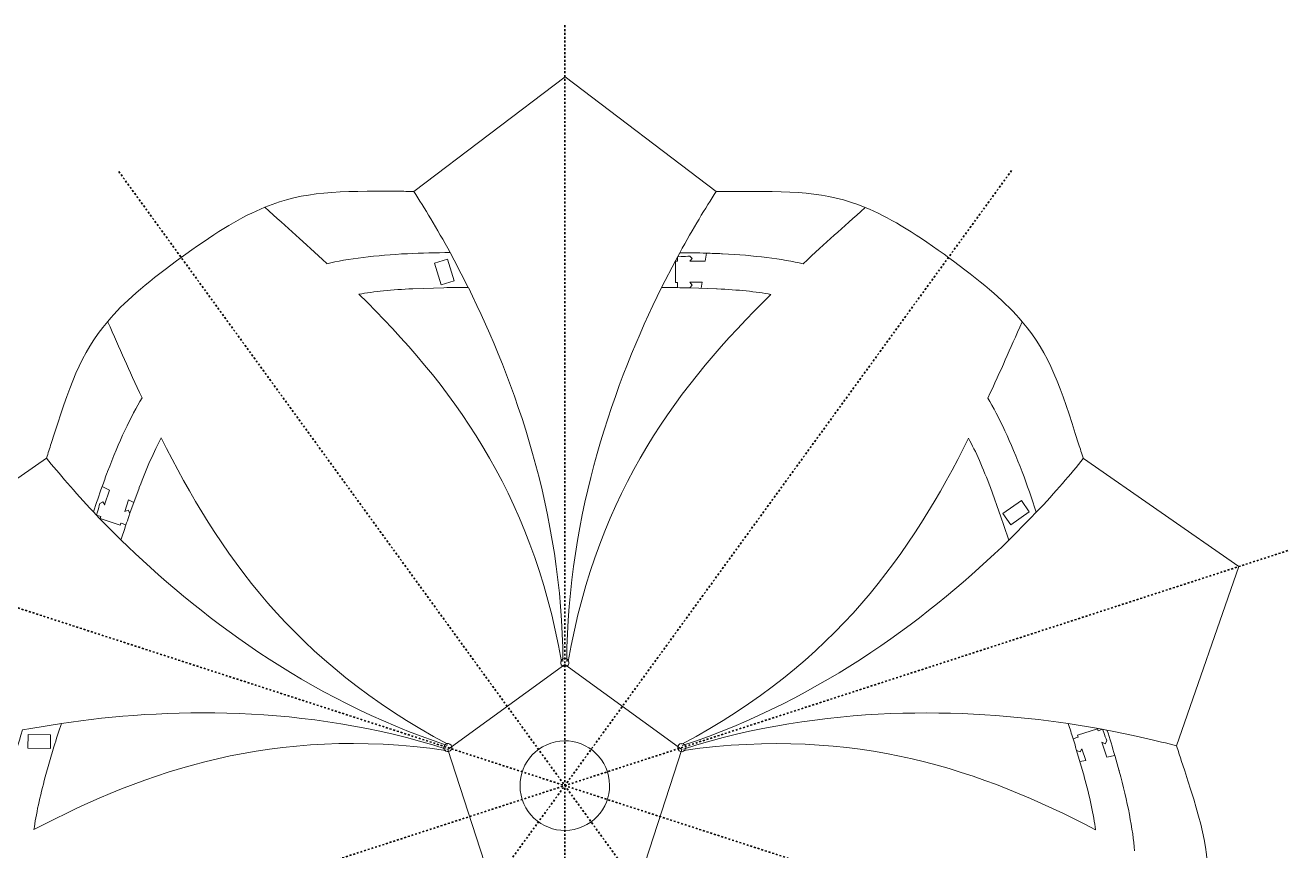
# Model space of a CAD drawing. Header units: inches. Extents: x -134 to 2453, y -1216 to 100.
# Drawn here: x 779.3 to 1244.4, y -959.5 to -655.5 of the extents above; entities that cross this region are included whole.
import ezdxf

# ---------------------------------------------------------------- set-up
doc = ezdxf.new("R2010")
doc.units = ezdxf.units.IN
doc.header["$MEASUREMENT"] = 0
for name, pattern in [('AI-Linetype-1', [1.411111, 0.705556, -0.705556]), ('AI-Linetype-2', [1.411111, 0.705556, -0.705556]), ('AI-Linetype-3', [1.411111, 0.705556, -0.705556]), ('AI-Linetype-4', [1.411111, 0.705556, -0.705556]), ('AI-Linetype-5', [1.411111, 0.705556, -0.705556])]:
    doc.linetypes.add(name, pattern=pattern)
for name, color, linetype in [('creasing lines', 7, 'Continuous'), ('notes & guides', 7, 'Continuous'), ('red cutouts', 7, 'Continuous')]:
    doc.layers.add(name, color=color, linetype=linetype)

# ---------------------------------------------------------------- blocks, each defined once
blk = doc.blocks.new('block 10')
at = {"layer": 'notes & guides', "color": 255, "linetype": 'AI-Linetype-1', "lineweight": 35}
blk.add_lwpolyline([(978.08, -655.52), (978.08, -1215.52)], dxfattribs=at)
at = {"layer": 'notes & guides', "color": 255, "linetype": 'AI-Linetype-2', "lineweight": 35}
blk.add_lwpolyline([(1142.66, -708.99), (813.5, -1162.04)], dxfattribs=at)
at = {"layer": 'notes & guides', "color": 255, "linetype": 'AI-Linetype-5', "lineweight": 35}
blk.add_lwpolyline([(1142.66, -1162.04), (813.5, -708.99)], dxfattribs=at)
at = {"layer": 'notes & guides', "color": 255, "linetype": 'AI-Linetype-3', "lineweight": 35}
blk.add_lwpolyline([(1244.37, -848.99), (711.78, -1022.04)], dxfattribs=at)
at = {"layer": 'notes & guides', "color": 255, "linetype": 'AI-Linetype-4', "lineweight": 35}
blk.add_lwpolyline([(1244.37, -1022.04), (711.78, -848.99)], dxfattribs=at)

msp = doc.modelspace()

# ---------------------------------------------------------------- linework, layer by layer
at = {"layer": 'creasing lines', "color": 3, "lineweight": 5}
msp.add_lwpolyline([(934.99, -922.23), (978.07, -890.92), (1021.15, -922.23), (1004.7, -972.87), (951.44, -972.87), (934.99, -922.23)], dxfattribs=at)
for points in [[(935.86, -739.24), (930.92, -730.2), (926.34, -722.77), (922.42, -716.68)], [(1020.42, -739.27), (1025.36, -730.23), (1029.95, -722.81), (1033.87, -716.72)], [(890.43, -743.3), (881.7, -735.11), (876.23, -730.38), (867.54, -722.54)], [(1065.85, -743.36), (1074.58, -735.18), (1080.05, -730.45), (1088.75, -722.61)], [(977.38, -889.8), (977.16, -835.02), (959.49, -786.27), (942.55, -752.07)], [(978.79, -889.8), (979.05, -835.02), (996.75, -786.28), (1013.72, -752.1)], [(976.86, -889.78), (965.82, -826.59), (935.65, -787.36), (902.26, -754.57)], [(979.31, -889.79), (990.4, -826.6), (1020.59, -787.39), (1054.01, -754.63)], [(809.69, -764.56), (814.46, -775.26), (817.27, -781.92), (822.36, -792.75)], [(1146.57, -764.68), (1141.79, -775.37), (1138.98, -782.03), (1133.88, -792.86)], [(829.42, -807.49), (850.28, -849.38), (878.27, -890.19), (934.95, -920.23)], [(1126.81, -807.59), (1105.92, -849.47), (1077.9, -890.26), (1021.2, -920.26)], [(804.46, -834.71), (797.38, -827.21), (791.74, -820.56), (787.16, -814.95)], [(1151.76, -834.83), (1158.84, -827.34), (1164.49, -820.69), (1169.07, -815.09)], [(934.81, -920.73), (882.78, -903.58), (841.88, -871.71), (814.59, -845.03)], [(1021.35, -920.76), (1073.39, -903.65), (1114.31, -871.81), (1141.61, -845.15)], [(934.38, -922.04), (882.21, -905.32), (830.39, -907.05), (792.63, -912.6)], [(1021.77, -922.05), (1073.94, -905.35), (1125.76, -907.1), (1163.52, -912.66)], [(934.21, -922.53), (870.7, -913.5), (824.06, -930.06), (782.56, -951.69)], [(1173.58, -951.75), (1132.09, -930.11), (1085.45, -913.54), (1021.94, -922.54)], [(1177.78, -915.06), (1187.91, -916.96), (1196.39, -919.03), (1203.39, -920.87)]]:
    msp.add_open_spline(points, degree=3, dxfattribs=at)
at = {"layer": 'red cutouts', "color": 1, "lineweight": 5}
for points in [[(932.55, -751.09), (937.33, -749.62), (934.88, -741.69), (930.1, -743.16), (932.55, -751.09)], [(1139.47, -835.33), (1142.35, -839.42), (1149.14, -834.65), (1146.26, -830.55), (1139.47, -835.33)], [(788.61, -921.8), (788.69, -916.8), (780.39, -916.67), (780.31, -921.67), (788.61, -921.8)]]:
    msp.add_lwpolyline(points, dxfattribs=at)
for points, knots in [([(741.37, -974.81), (741.37, -974.81), (741.31, -974.02), (741.31, -974.02), (741.91, -983.19), (744.26, -993.57), (748.79, -1007.73), (748.79, -1007.73), (749.48, -1009.76), (749.48, -1009.76), (749.48, -1009.76), (750.11, -1011.81), (750.11, -1011.81), (754.63, -1025.53), (758.72, -1035.15), (763.45, -1042.81), (771.71, -1056.19), (781.92, -1063.62), (799.8, -1076.5), (801.29, -1077.56), (802.82, -1078.67), (804.41, -1079.82), (804.41, -1079.82), (804.41, -1079.82), (804.41, -1079.82), (804.41, -1079.82), (804.42, -1079.82), (804.42, -1079.82), (804.42, -1079.82), (824.63, -1146.73), (824.63, -1146.73), (824.63, -1146.73), (894.49, -1145.26), (894.49, -1145.26), (894.49, -1145.26), (894.48, -1145.26), (894.48, -1145.26), (894.48, -1145.26), (894.48, -1145.26), (894.48, -1145.26), (896.07, -1146.42), (897.59, -1147.54), (899.06, -1148.62), (916.83, -1161.65), (927.05, -1169.07), (942.33, -1172.79), (951.08, -1174.92), (961.49, -1175.84), (975.93, -1175.9), (975.93, -1175.9), (978.08, -1175.87), (978.08, -1175.87), (978.08, -1175.87), (980.22, -1175.9), (980.22, -1175.9), (994.67, -1175.84), (1005.08, -1174.92), (1013.83, -1172.79), (1029.11, -1169.07), (1039.33, -1161.65), (1057.09, -1148.62), (1058.57, -1147.54), (1060.09, -1146.42), (1061.68, -1145.26), (1061.68, -1145.26), (1061.68, -1145.26), (1061.68, -1145.26), (1061.68, -1145.26), (1061.65, -1145.28), (1061.65, -1145.28), (1061.65, -1145.28), (1131.53, -1146.74), (1131.53, -1146.74), (1131.53, -1146.74), (1151.73, -1079.85), (1151.73, -1079.85), (1151.73, -1079.85), (1151.7, -1079.87), (1151.7, -1079.87), (1151.7, -1079.87), (1151.7, -1079.87), (1151.7, -1079.87), (1153.29, -1078.73), (1154.82, -1077.62), (1156.31, -1076.55), (1174.2, -1063.69), (1184.41, -1056.26), (1192.67, -1042.88), (1197.4, -1035.22), (1201.49, -1025.6), (1206.02, -1011.89), (1206.02, -1011.89), (1206.65, -1009.84), (1206.65, -1009.84), (1206.65, -1009.84), (1207.35, -1007.81), (1207.35, -1007.81), (1211.75, -994.05), (1214.1, -983.87), (1214.78, -974.89), (1215.97, -959.21), (1212.07, -947.2), (1205.17, -926.27), (1204.6, -924.53), (1204.01, -922.74), (1203.4, -920.87), (1203.4, -920.87), (1203.4, -920.87), (1203.4, -920.87), (1203.4, -920.87), (1226.36, -854.86), (1226.36, -854.86), (1226.36, -854.86), (1169.08, -815.09), (1169.08, -815.09), (1169.08, -815.09), (1169.08, -815.09), (1169.08, -815.09), (1168.48, -813.22), (1167.9, -811.42), (1167.35, -809.68), (1160.65, -788.68), (1156.75, -776.67), (1146.58, -764.68), (1140.76, -757.81), (1132.88, -750.94), (1121.24, -742.39), (1121.24, -742.39), (1119.48, -741.16), (1119.48, -741.16), (1119.48, -741.16), (1117.77, -739.87), (1117.77, -739.87), (1106.05, -731.42), (1097.09, -726.04), (1088.76, -722.61), (1074.22, -716.63), (1061.59, -716.62), (1039.56, -716.7), (1037.73, -716.71), (1035.84, -716.72), (1033.88, -716.72), (1033.88, -716.72), (1033.88, -716.72), (1033.88, -716.72), (1033.88, -716.72), (978.16, -674.47), (978.16, -674.47), (978.16, -674.47), (922.43, -716.68), (922.43, -716.68), (922.43, -716.68), (922.43, -716.68), (922.43, -716.68), (922.43, -716.68), (922.43, -716.68), (922.43, -716.68), (920.47, -716.68), (918.58, -716.67), (916.75, -716.66), (894.72, -716.56), (882.09, -716.57), (867.54, -722.54), (859.21, -725.96), (850.25, -731.33), (838.53, -739.77), (838.53, -739.77), (836.81, -741.06), (836.81, -741.06), (836.81, -741.06), (835.06, -742.29), (835.06, -742.29), (823.41, -750.83), (815.52, -757.69), (809.7, -764.56), (799.52, -776.55), (795.61, -788.56), (788.9, -809.54), (788.34, -811.28), (787.77, -813.08), (787.17, -814.95), (787.17, -814.95), (787.17, -814.95), (787.17, -814.95), (787.17, -814.95), (787.18, -814.93), (787.18, -814.93), (787.18, -814.93), (729.79, -854.83), (729.79, -854.83), (729.79, -854.83), (752.77, -920.81), (752.77, -920.81), (752.77, -920.81), (752.76, -920.8), (752.76, -920.8), (752.76, -920.8), (752.76, -920.8), (752.76, -920.8), (752.15, -922.67), (751.56, -924.46), (750.99, -926.2), (744.2, -946.77), (740.32, -958.72), (741.31, -974.02)], [0, 0, 0, 0, 1, 1, 1, 2, 2, 2, 3, 3, 3, 4, 4, 4, 5, 5, 5, 6, 6, 6, 7, 7, 7, 8, 8, 8, 9, 9, 9, 10, 10, 10, 11, 11, 11, 12, 12, 12, 13, 13, 13, 14, 14, 14, 15, 15, 15, 16, 16, 16, 17, 17, 17, 18, 18, 18, 19, 19, 19, 20, 20, 20, 21, 21, 21, 22, 22, 22, 23, 23, 23, 24, 24, 24, 25, 25, 25, 26, 26, 26, 27, 27, 27, 28, 28, 28, 29, 29, 29, 30, 30, 30, 31, 31, 31, 32, 32, 32, 33, 33, 33, 34, 34, 34, 35, 35, 35, 36, 36, 36, 37, 37, 37, 38, 38, 38, 39, 39, 39, 40, 40, 40, 41, 41, 41, 42, 42, 42, 43, 43, 43, 44, 44, 44, 45, 45, 45, 46, 46, 46, 47, 47, 47, 48, 48, 48, 49, 49, 49, 50, 50, 50, 51, 51, 51, 52, 52, 52, 53, 53, 53, 54, 54, 54, 55, 55, 55, 56, 56, 56, 57, 57, 57, 58, 58, 58, 59, 59, 59, 60, 60, 60, 61, 61, 61, 62, 62, 62, 63, 63, 63, 64, 64, 64, 65, 65, 65, 66, 66, 66, 67, 67, 67, 68, 68, 68, 68]), ([(890.41, -743.31), (897.96, -741.46), (908.64, -740.21), (920.11, -739.63), (925.27, -739.37), (930.59, -739.24), (935.85, -739.25), (935.85, -739.25), (937.33, -742), (937.33, -742), (937.33, -742), (942.54, -752.08), (942.54, -752.08), (939.48, -752.07), (936.45, -752.09), (933.47, -752.15), (933.47, -752.15), (922.05, -752.52), (922.05, -752.52), (914.49, -752.91), (907.68, -753.56), (902.25, -754.58)], [0, 0, 0, 0, 1, 1, 1, 2, 2, 2, 3, 3, 3, 4, 4, 4, 5, 5, 5, 6, 6, 6, 7, 7, 7, 7]), ([(1030.29, -739.43), (1027.02, -739.33), (1023.72, -739.28), (1020.44, -739.28), (1020.44, -739.28), (1018.95, -742.03), (1018.95, -742.03), (1018.95, -742.03), (1013.74, -752.11), (1013.74, -752.11), (1015.7, -752.11), (1017.65, -752.11), (1019.58, -752.14)], [0, 0, 0, 0, 1, 1, 1, 2, 2, 2, 3, 3, 3, 4, 4, 4, 4]), ([(1030.29, -739.43), (1030.29, -739.43), (1030.29, -739.43), (1030.29, -739.43), (1030.29, -739.43), (1029.83, -742.44), (1029.83, -742.44), (1029.83, -742.44), (1024.13, -742.43), (1024.13, -742.43), (1024.13, -742.43), (1024.13, -742.43), (1024.13, -742.43), (1024.13, -742.43), (1025.02, -741.46), (1025.02, -741.46), (1025.02, -741.46), (1024.16, -740.56), (1024.16, -740.56), (1023.07, -740.61), (1022, -740.66), (1020.93, -740.71), (1020.93, -740.71), (1019.64, -740.75), (1019.64, -740.75), (1019.64, -740.75), (1019.63, -742.42), (1019.63, -742.42), (1019.63, -742.42), (1018.86, -742.42), (1018.86, -742.42), (1018.86, -742.42), (1018.83, -750.21), (1018.83, -750.21), (1018.83, -750.21), (1019.6, -750.21), (1019.6, -750.21), (1019.6, -750.21), (1019.61, -750.26), (1019.61, -750.26), (1019.61, -750.26), (1019.58, -752.14), (1019.58, -752.14), (1020.66, -752.15), (1021.74, -752.16), (1022.81, -752.18), (1022.81, -752.18), (1024.09, -752.23), (1024.09, -752.23), (1024.09, -752.23), (1025.01, -751.23), (1025.01, -751.23), (1025.01, -751.23), (1024.15, -750.18), (1024.15, -750.18), (1024.15, -750.18), (1028.66, -750.16), (1028.66, -750.16), (1028.66, -750.16), (1028.33, -752.37), (1028.33, -752.37)], [0, 0, 0, 0, 1, 1, 1, 2, 2, 2, 3, 3, 3, 4, 4, 4, 5, 5, 5, 6, 6, 6, 7, 7, 7, 8, 8, 8, 9, 9, 9, 10, 10, 10, 11, 11, 11, 12, 12, 12, 13, 13, 13, 14, 14, 14, 15, 15, 15, 16, 16, 16, 17, 17, 17, 18, 18, 18, 19, 19, 19, 20, 20, 20, 20]), ([(1065.87, -743.37), (1058.33, -741.51), (1047.65, -740.26), (1036.18, -739.67), (1036.07, -739.67), (1035.96, -739.66), (1035.84, -739.66), (1034.01, -739.56), (1032.15, -739.49), (1030.29, -739.43)], [0, 0, 0, 0, 1, 1, 1, 2, 2, 2, 3, 3, 3, 3]), ([(1024.09, -752.23), (1024.09, -752.23), (1033.91, -752.55), (1033.91, -752.55), (1033.91, -752.55), (1034.23, -752.56), (1034.23, -752.56), (1041.79, -752.95), (1048.6, -753.61), (1054.03, -754.64)], [0, 0, 0, 0, 1, 1, 1, 2, 2, 2, 3, 3, 3, 3]), ([(822.36, -792.76), (818.26, -799.36), (813.78, -809.14), (809.69, -819.87), (809.65, -819.97), (809.61, -820.07), (809.57, -820.18), (808.91, -821.9), (808.27, -823.64), (807.64, -825.39)], [0, 0, 0, 0, 1, 1, 1, 2, 2, 2, 3, 3, 3, 3]), ([(1133.88, -792.85), (1137.97, -799.45), (1142.44, -809.23), (1146.54, -819.96), (1148.38, -824.79), (1150.14, -829.8), (1151.75, -834.81), (1151.75, -834.81), (1149.6, -837.08), (1149.6, -837.08), (1149.6, -837.08), (1141.61, -845.14), (1141.61, -845.14), (1140.67, -842.22), (1139.72, -839.35), (1138.75, -836.53), (1138.75, -836.53), (1134.87, -825.79), (1134.87, -825.79), (1132.17, -818.71), (1129.45, -812.43), (1126.8, -807.58)], [0, 0, 0, 0, 1, 1, 1, 2, 2, 2, 3, 3, 3, 4, 4, 4, 5, 5, 5, 6, 6, 6, 7, 7, 7, 7]), ([(817.9, -835.23), (817.9, -835.23), (821.24, -826), (821.24, -826), (821.24, -826), (821.35, -825.7), (821.35, -825.7), (824.05, -818.62), (826.77, -812.34), (829.42, -807.5)], [0, 0, 0, 0, 1, 1, 1, 2, 2, 2, 3, 3, 3, 3]), ([(807.64, -825.39), (806.53, -828.47), (805.47, -831.6), (804.46, -834.72), (804.46, -834.72), (806.62, -836.98), (806.62, -836.98), (806.62, -836.98), (814.6, -845.04), (814.6, -845.04), (815.2, -843.18), (815.81, -841.32), (816.43, -839.49)], [0, 0, 0, 0, 1, 1, 1, 2, 2, 2, 3, 3, 3, 4, 4, 4, 4]), ([(807.64, -825.4), (807.64, -825.4), (807.64, -825.39), (807.64, -825.39), (807.64, -825.39), (810.36, -826.76), (810.36, -826.76), (810.36, -826.76), (808.59, -832.17), (808.59, -832.17), (808.59, -832.17), (808.6, -832.17), (808.6, -832.17), (808.6, -832.17), (807.95, -831.03), (807.95, -831.03), (807.95, -831.03), (806.82, -831.57), (806.82, -831.57), (806.54, -832.62), (806.26, -833.66), (805.97, -834.69), (805.97, -834.69), (805.61, -835.93), (805.61, -835.93), (805.61, -835.93), (807.2, -836.45), (807.2, -836.45), (807.2, -836.45), (806.96, -837.19), (806.96, -837.19), (806.96, -837.19), (814.36, -839.62), (814.36, -839.62), (814.36, -839.62), (814.6, -838.88), (814.6, -838.88), (814.6, -838.88), (814.65, -838.89), (814.65, -838.89), (814.65, -838.89), (816.43, -839.49), (816.43, -839.49), (816.77, -838.47), (817.12, -837.45), (817.46, -836.44), (817.46, -836.44), (817.9, -835.23), (817.9, -835.23), (817.9, -835.23), (817.23, -834.05), (817.23, -834.05), (817.23, -834.05), (815.98, -834.55), (815.98, -834.55), (815.98, -834.55), (817.35, -830.25), (817.35, -830.25), (817.35, -830.25), (819.34, -831.25), (819.34, -831.25)], [0, 0, 0, 0, 1, 1, 1, 2, 2, 2, 3, 3, 3, 4, 4, 4, 5, 5, 5, 6, 6, 6, 7, 7, 7, 8, 8, 8, 9, 9, 9, 10, 10, 10, 11, 11, 11, 12, 12, 12, 13, 13, 13, 14, 14, 14, 15, 15, 15, 16, 16, 16, 17, 17, 17, 18, 18, 18, 19, 19, 19, 20, 20, 20, 20]), ([(979.27, -891.1), (978.79, -891.77), (977.85, -891.92), (977.18, -891.43), (976.51, -890.95), (976.36, -890.01), (976.85, -889.34), (977.33, -888.67), (978.27, -888.52), (978.94, -889), (979.61, -889.49), (979.76, -890.43), (979.27, -891.1)], [0, 0, 0, 0, 1, 1, 1, 2, 2, 2, 3, 3, 3, 4, 4, 4, 4]), ([(768.19, -959.46), (768.76, -951.71), (770.88, -941.17), (773.87, -930.08), (775.21, -925.09), (776.73, -920), (778.37, -914.99), (778.37, -914.99), (781.44, -914.43), (781.44, -914.43), (781.44, -914.43), (792.64, -912.6), (792.64, -912.6), (791.69, -915.51), (790.77, -918.4), (789.9, -921.24), (789.9, -921.24), (786.73, -932.22), (786.73, -932.22), (784.75, -939.53), (783.27, -946.21), (782.56, -951.69)], [0, 0, 0, 0, 1, 1, 1, 2, 2, 2, 3, 3, 3, 4, 4, 4, 5, 5, 5, 6, 6, 6, 7, 7, 7, 7]), ([(1180.69, -924.48), (1179.78, -921.34), (1178.81, -918.19), (1177.79, -915.07), (1177.79, -915.07), (1174.72, -914.51), (1174.72, -914.51), (1174.72, -914.51), (1163.52, -912.67), (1163.52, -912.67), (1164.13, -914.54), (1164.72, -916.39), (1165.3, -918.24)], [0, 0, 0, 0, 1, 1, 1, 2, 2, 2, 3, 3, 3, 4, 4, 4, 4]), ([(1180.69, -924.48), (1180.69, -924.48), (1180.69, -924.48), (1180.69, -924.48), (1180.69, -924.48), (1177.69, -924.98), (1177.69, -924.98), (1177.69, -924.98), (1175.94, -919.56), (1175.94, -919.56), (1175.94, -919.56), (1175.94, -919.56), (1175.94, -919.56), (1175.94, -919.56), (1177.14, -920.1), (1177.14, -920.1), (1177.14, -920.1), (1177.73, -919), (1177.73, -919), (1177.34, -917.99), (1176.96, -916.98), (1176.58, -915.98), (1176.58, -915.98), (1176.15, -914.77), (1176.15, -914.77), (1176.15, -914.77), (1174.55, -915.28), (1174.55, -915.28), (1174.55, -915.28), (1174.32, -914.54), (1174.32, -914.54), (1174.32, -914.54), (1166.9, -916.92), (1166.9, -916.92), (1166.9, -916.92), (1167.14, -917.66), (1167.14, -917.66), (1167.14, -917.66), (1167.09, -917.68), (1167.09, -917.68), (1167.09, -917.68), (1165.3, -918.24), (1165.3, -918.24), (1165.62, -919.27), (1165.94, -920.29), (1166.25, -921.31), (1166.25, -921.31), (1166.61, -922.55), (1166.61, -922.55), (1166.61, -922.55), (1167.85, -923.12), (1167.85, -923.12), (1167.85, -923.12), (1168.57, -921.97), (1168.57, -921.97), (1168.57, -921.97), (1169.99, -926.26), (1169.99, -926.26), (1169.99, -926.26), (1167.79, -926.62), (1167.79, -926.62)], [0, 0, 0, 0, 1, 1, 1, 2, 2, 2, 3, 3, 3, 4, 4, 4, 5, 5, 5, 6, 6, 6, 7, 7, 7, 8, 8, 8, 9, 9, 9, 10, 10, 10, 11, 11, 11, 12, 12, 12, 13, 13, 13, 14, 14, 14, 15, 15, 15, 16, 16, 16, 17, 17, 17, 18, 18, 18, 19, 19, 19, 20, 20, 20, 20]), ([(936.21, -920.64), (936.7, -921.31), (936.55, -922.25), (935.88, -922.73), (935.21, -923.22), (934.27, -923.07), (933.78, -922.4), (933.29, -921.73), (933.44, -920.8), (934.11, -920.31), (934.78, -919.82), (935.72, -919.97), (936.21, -920.64)], [0, 0, 0, 0, 1, 1, 1, 2, 2, 2, 3, 3, 3, 4, 4, 4, 4]), ([(983.17, -951.2), (974.51, -954.02), (965.2, -949.28), (962.39, -940.61), (959.57, -931.95), (964.32, -922.64), (972.98, -919.83), (981.64, -917.01), (990.95, -921.75), (993.77, -930.42), (996.58, -939.08), (991.84, -948.39), (983.17, -951.2)], [0, 0, 0, 0, 1, 1, 1, 2, 2, 2, 3, 3, 3, 4, 4, 4, 4]), ([(1020.7, -922.95), (1019.91, -922.69), (1019.48, -921.85), (1019.73, -921.06), (1019.99, -920.27), (1020.83, -919.84), (1021.62, -920.09), (1022.41, -920.35), (1022.84, -921.2), (1022.59, -921.98), (1022.33, -922.77), (1021.48, -923.2), (1020.7, -922.95)], [0, 0, 0, 0, 1, 1, 1, 2, 2, 2, 3, 3, 3, 4, 4, 4, 4]), ([(1166.61, -922.55), (1166.61, -922.55), (1169.33, -931.98), (1169.33, -931.98), (1169.33, -931.98), (1169.42, -932.29), (1169.42, -932.29), (1171.4, -939.61), (1172.88, -946.29), (1173.58, -951.77)], [0, 0, 0, 0, 1, 1, 1, 2, 2, 2, 3, 3, 3, 3]), ([(1187.96, -959.54), (1187.39, -951.79), (1185.28, -941.25), (1182.29, -930.16), (1182.26, -930.05), (1182.23, -929.94), (1182.2, -929.84), (1181.72, -928.06), (1181.22, -926.27), (1180.69, -924.48)], [0, 0, 0, 0, 1, 1, 1, 2, 2, 2, 3, 3, 3, 3])]:
    msp.add_open_spline(points, degree=3, knots=knots, dxfattribs=at)

# ---------------------------------------------------------------- block references
at = {"layer": 'notes & guides'}
msp.add_blockref('block 10', (0, 0), dxfattribs=at)

doc.saveas('drawing.dxf')
